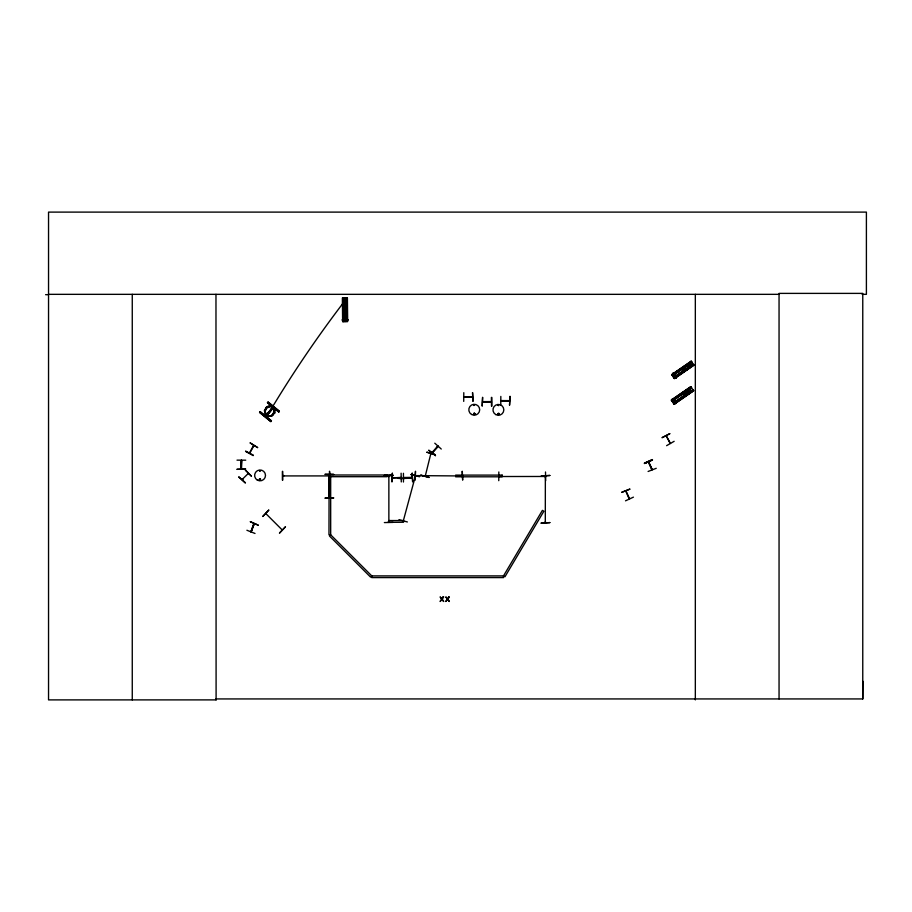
<?xml version="1.0" encoding="UTF-8"?>
<svg xmlns="http://www.w3.org/2000/svg" width="912" height="912" viewBox="0 0 912 912"><rect width="100%" height="100%" fill="white"/><g stroke="black" fill="none" stroke-linecap="round" stroke-linejoin="round"><path stroke-width="1.37" d="M862.136 294.337L866.4 294.337L866.4 212.108L48.541 212.108L48.541 699.892L216.098 699.892L215.984 698.934L862.763 698.934L862.889 681.298M241.418 468.916L241.612 460.412M241.406 468.825L241.555 460.309L241.064 468.939M237.017 460.15L245.738 460.184M241.064 468.848L241.224 460.309M245.579 469.019L236.858 469.338L245.579 469.076M269.61 411.814L269.53 411.38M267.695 416.032L271.844 415.986L274.865 412.885M274.067 410.332C275.002 401.497 260.581 412.27 268.082 406.547L270.647 406.079L272.984 406.98L274.751 410.252L273.486 413.455L274.056 410.309M266.122 408.519L264.993 412.19M272.517 415.108L274.637 411.551L272.631 415.268L268.744 416.488L265.289 414.572L264.377 410.548L266.623 406.763L270.75 405.464L274.364 407.459L274.797 412.919M629.143 498.864L625.723 491.044M651.806 469.817L648.352 461.803L652.205 469.623M415.439 475.95L403.321 520.832M414.869 476.497L415.108 475.676M388.957 475.939L388.968 476.543M388.569 522.428L388.558 521.459L388.911 522.394M388.512 521.641L388.865 522.325L403.537 522.257L403.537 520.558L389.002 520.558M259.601 471.014L260.547 470.888L259.646 470.786M259.282 479.495C261.687 476.748 260.091 482.699 259.339 479.074M259.475 479.495C261.037 477.706 260.342 481.262 259.567 479.621M473.773 405.224L474.662 404.985L473.944 405.532M473.659 413.82C475.22 411.859 474.525 415.94 473.75 413.683M475.004 414.025C473.761 410.765 472.929 416.647 475.095 413.82M497.884 413.923C499.856 412.201 497.758 416.089 498.134 413.478M253.844 523.67L251.119 531.856L254.231 523.716M388.535 475.87L388.922 476.543M545.684 522.508L545.342 521.664L545.353 522.633M420.774 475.243L429.199 477.478L420.82 475.072M425.357 475.711L430.76 453.902M330.68 476.702L330.68 534.808L329.483 536.005L370.568 577.102L371.765 575.894L371.765 577.592L503.504 577.592L503.504 575.894L542.412 510.367L543.871 511.233L504.963 576.76L503.504 575.894L371.765 575.894L330.68 534.808L328.981 534.808L329.107 474.582M398.966 519.692L407.379 521.96M415.177 476.611L415.405 475.882M419.588 476.395L411.038 474.616L419.6 476.349M432.117 452.626L432.755 451.896M247.711 474.001L248.03 473.146M265.951 408.234L264.765 412.144L267.752 416.168M273.235 413.079L273.851 413.25M666.319 435.97L670.16 443.483M254.231 523.807L251.153 531.776M246.901 530.248L255.007 533.474M253.946 523.613L250.834 531.753M258.164 525.221L250.196 521.653L258.199 525.107M282.241 529.986L265.734 513.49M282.435 529.712L282.446 529.769M497.986 405.088L498.739 405.669L498.089 405.019M345.431 320.329L344.782 320.283L345.397 320.386L344.873 321.241M629.565 498.75L626.031 490.998M652.171 469.543L648.66 461.757M272.392 408.599L266.669 414.914L272.38 408.508M282.845 475.608L283.814 475.608L282.88 475.961M328.548 475.619L329.517 475.916L282.948 475.916L283.826 475.904M415.53 475.608L462.019 475.961M544.681 476.509L545.524 476.474L499.046 476.52M472.496 396.88L463.957 396.788M482.665 401.633L491.363 401.588M490.531 401.599L490.405 402.135M509.546 400.63L500.848 400.585L501.874 401.029M508.577 400.63L509.363 401.029M253.411 455.213L245.716 451.121M249.512 452.956L253.547 445.444M253.901 445.66L249.728 453.184M438.17 446.321L432.208 452.455M437.315 446.629L437.863 446.071M438.045 446.458L432.402 452.831M243.185 479.085L242.182 479.598M670.502 443.414L666.284 435.993M271.514 415.701L274.307 412.828L273.851 407.881M242.239 479.404L248.326 473.408M272.54 414.937L268.778 416.476M499.081 414.322C495.626 415.484 499.981 411.141 498.818 414.652M267.455 402.773L268.06 402.021L279.323 411.198L278.719 411.962L267.547 402.648M268.048 402.044L279.266 411.266L278.741 411.928M278.776 411.882L267.478 402.751M259.624 412.349L270.83 421.595L259.578 412.406L260.194 411.665L271.423 420.877L260.091 411.779M265.449 415.952L272.768 407.117M265.586 416.066L272.848 407.174M266.053 416.442L273.315 407.55M266.201 416.567L273.452 407.664M270.83 421.595L271.445 420.842M283.028 475.562L283.632 475.562M411.392 477.409L412.178 477.751L403.469 477.808M415.553 475.961L416.499 475.904M482.756 401.633C509.306 402.466 464.778 402.283 491.329 401.998M509.42 400.972L500.848 400.984L509.546 401.029M432.185 452.557L437.76 446.128M435.514 455.59L428.663 450.186L435.434 455.681M441.26 449.035L434.785 443.198M245.191 482.984L238.762 477.101M251.37 476.178L245.237 469.965L251.416 476.132M267.832 416.168L264.947 412.03M388.523 521.573L388.523 522.245M671.722 374.615L691.125 361.175M691.307 361.437L671.825 374.775L691.33 361.471M671.984 375.003L691.501 361.722M691.604 361.87L673.284 374.444L691.649 361.95M672.304 375.47L691.809 362.178M690.772 363.124L672.463 375.71L690.829 363.193M672.725 376.04L673.478 377.146M674.23 375.71L673.489 376.736M674.812 376.633L691.969 364.823M674.869 376.713L692.026 364.914M673.854 377.682L693.325 364.355M693.439 364.515L673.991 377.887L693.496 364.606M674.139 378.104L693.656 364.823M674.333 378.389L693.758 364.982M674.356 378.423L693.815 365.051M693.918 365.21L674.527 378.674L671.654 374.536M671.369 400.129L690.829 386.756M671.528 400.357L690.954 386.95M671.631 400.516L691.091 387.144L671.699 400.607M671.802 400.756L691.239 387.372M671.962 400.984L691.41 387.611M671.984 401.018L691.456 387.691M673.318 400.516L691.57 387.851M672.372 401.554L673.124 402.659M675.598 401.348L691.684 390.427M692.938 389.8L673.478 403.172L692.983 389.869M673.683 403.469L691.946 390.815M673.786 403.617L693.257 390.268L673.854 403.708M674.002 403.936L693.439 390.53M693.633 390.815L690.76 386.677L671.323 400.06L674.173 404.187L693.576 390.724M674.173 404.187L693.622 390.792M669.727 433.656L661.998 437.703L669.796 433.759M674.15 441.305L666.604 445.672M545.661 476.93L545.695 475.984M644.522 463.535L652.468 459.944M644.339 463.125L652.285 459.545M652.411 459.842L644.465 463.421L652.433 459.899M648.101 471.481L656.23 468.301M629.782 489.083L621.688 492.332L629.839 489.197M633.418 497.143L625.518 500.825M401.075 477.797L392.502 477.785M416.317 475.996L415.621 475.608M461.347 475.585L462.019 475.562M342.741 300.379L347.096 300.333M342.752 301.975L347.119 301.929M342.787 304.369L347.141 304.323M342.798 306.5L347.153 306.455M342.821 308.894L347.187 308.849M342.946 319.166L347.301 319.12M342.228 319.873L348.031 319.804M342.228 320.055L348.031 319.987M344.782 320.249L345.466 320.237M329.494 471.401L329.962 475.129M415.507 471.401L415.12 480.122L415.439 471.401M462.167 471.401L462.669 480.111L462.293 471.401M498.83 471.971L498.761 480.681M545.501 471.971L545.672 480.681M392.388 473.271L391.955 481.992L392.263 473.271M401.098 473.214L401.28 481.935M403.435 473.294L403.435 482.015M412.156 473.237L412.657 481.958L412.213 473.237M384.362 475.722L393.072 475.243L384.362 475.779M384.351 475.334L393.072 475.289M328.673 475.95L329.426 475.916M386.848 475.642L393.072 475.608M462.11 475.916L461.415 475.961M549.856 475.494L541.147 475.984L549.856 475.448M544.646 476.178L545.695 476.144M403.651 477.854L412.19 477.842M282.389 480.122L282.378 471.401M329.563 480.122L329.551 471.401M393.072 522.394L384.362 522.576M333.621 474.502L324.9 474.354L333.61 474.32M45.6 294.679L48.541 294.667M48.541 294.337L779.053 294.337M463.786 392.673L463.718 401.394M472.496 392.673L472.986 401.394L472.621 392.673M500.825 396.424L500.768 405.145M463.923 397.187L472.507 397.279M482.665 397.427L482.186 406.148L482.539 397.427M491.386 397.427L491.5 406.148M328.981 475.004L387.087 475.004L387.087 476.702L328.981 476.702M399.832 478.504L404.837 478.504M271.822 415.997L267.854 415.883M411.996 477.364L403.56 477.5L404.518 477.899M411.073 474.502L419.486 476.759M265.951 513.832L265.768 513.581M673.9 401.656L672.851 401.713M401.132 477.421L392.559 477.877M245.567 451.406L253.205 455.601M273.851 407.938L270.625 406.079L266.999 407.322L265.004 410.708L265.814 414.299L268.994 416.054M269.678 411.403L269.747 411.449A1146.76 1116.619 -35.2 0 1 347.073 297.939L347.324 321.514L347.027 297.916M545.319 476.816L545.353 476.053L545.308 522.451M388.865 475.847L388.865 522.325M238.978 476.862L245.442 482.722M691.114 361.163L693.986 365.302M689.324 362.794L691.798 366.385M688.013 363.706L690.475 367.297M686.041 365.062L688.503 368.653M684.285 366.259L686.747 369.85M682.301 367.616L684.775 371.207M688.982 388.307L691.444 391.898M687.659 389.219L690.133 392.81M673.843 373.441L676.305 377.032M685.687 390.575L688.161 394.166M672.862 373.236L676.145 378.024M672.714 373.339L675.997 378.127M683.932 391.772L686.405 395.363M681.959 393.129L684.422 396.72M673.489 398.954L675.963 402.545M672.509 398.749L675.803 403.537M672.361 398.852L675.655 403.64M346.742 297.916L346.811 306.25M346.868 309.02L346.982 321.526M346.537 297.916L346.651 306.25M346.663 309.031L346.799 320.135M346.457 297.916L346.549 306.25M346.571 309.031L346.697 320.135M346.218 297.928L346.514 321.526M345.99 297.928L346.081 306.261M346.104 309.031L346.229 320.146M345.876 297.928L345.99 306.261M346.024 309.031L346.115 320.146M345.808 321.537L344.485 321.548M343.972 306.295L343.904 297.973L343.892 306.295M344.006 309.077L344.143 320.18M343.915 309.077L344.041 320.18M343.562 297.973L343.858 321.571M343.414 306.307L343.334 297.973L343.482 320.192M343.448 309.077L343.573 320.192M342.946 297.973L343.311 321.583M282.697 471.401L282.754 480.122M862.763 698.934L862.763 293.39L779.053 293.39L779.053 698.934M695.332 294.337L695.332 699.892M491.83 397.427L491.83 406.148M406.627 478.378L398.054 478.378M329.107 474.628L329.107 497.872M215.973 294.337L216.098 699.892M132.263 294.337L132.263 699.892M683.578 368.562C685.049 372.153 686.234 365.723 683.578 368.562M683.225 394.075C684.695 397.666 685.892 391.248 683.225 394.075M344.052 307.435C345.283 311.117 346.902 304.79 344.052 307.435M426.93 452.238L435.298 454.7L426.93 452.238M250.207 442.947L257.617 447.575L250.207 442.947M443.05 596.893L441.932 598.694L440.131 596.893L441.556 599.184L440.097 601.498L441.898 599.651L443.722 601.498L442.274 599.161L443.722 596.893L443.05 596.893M448.704 596.893L447.587 598.694L445.797 596.893L447.211 599.184L445.751 601.498L447.553 599.651L449.377 601.498L447.929 599.161L449.377 596.893L448.704 596.893M268.755 510.139L262.77 516.477L268.744 510.127M285.456 526.828L279.448 533.144L285.422 526.794M347.415 297.905L342.376 297.985L342.627 321.594L347.666 321.514L347.392 297.905M549.856 522.599L541.147 523.135L549.856 522.599M333.621 497.963L324.911 498.169L333.621 497.895M510.025 396.424L509.546 405.145L510.025 396.424M502.159 475.106L455.681 475.106L455.681 476.805L502.159 476.805L502.159 475.106M674.014 401.645L673.626 401.086L673.979 401.668M342.969 321.583L342.752 297.985L342.923 321.583M495.683 414.55A5.426 5.426 0 0 0 503.823 409.853A5.426 5.426 0 0 0 495.683 405.156A5.426 5.426 0 0 0 495.683 414.55M471.527 414.458A5.449 5.449 0 0 0 479.701 409.75A5.449 5.449 0 0 0 471.527 405.031A5.449 5.449 0 0 0 471.527 414.458M257.344 480.122A5.438 5.438 0 0 0 265.506 475.414A5.438 5.438 0 0 0 257.344 470.706A5.438 5.438 0 0 0 257.344 480.122"/></g></svg>
